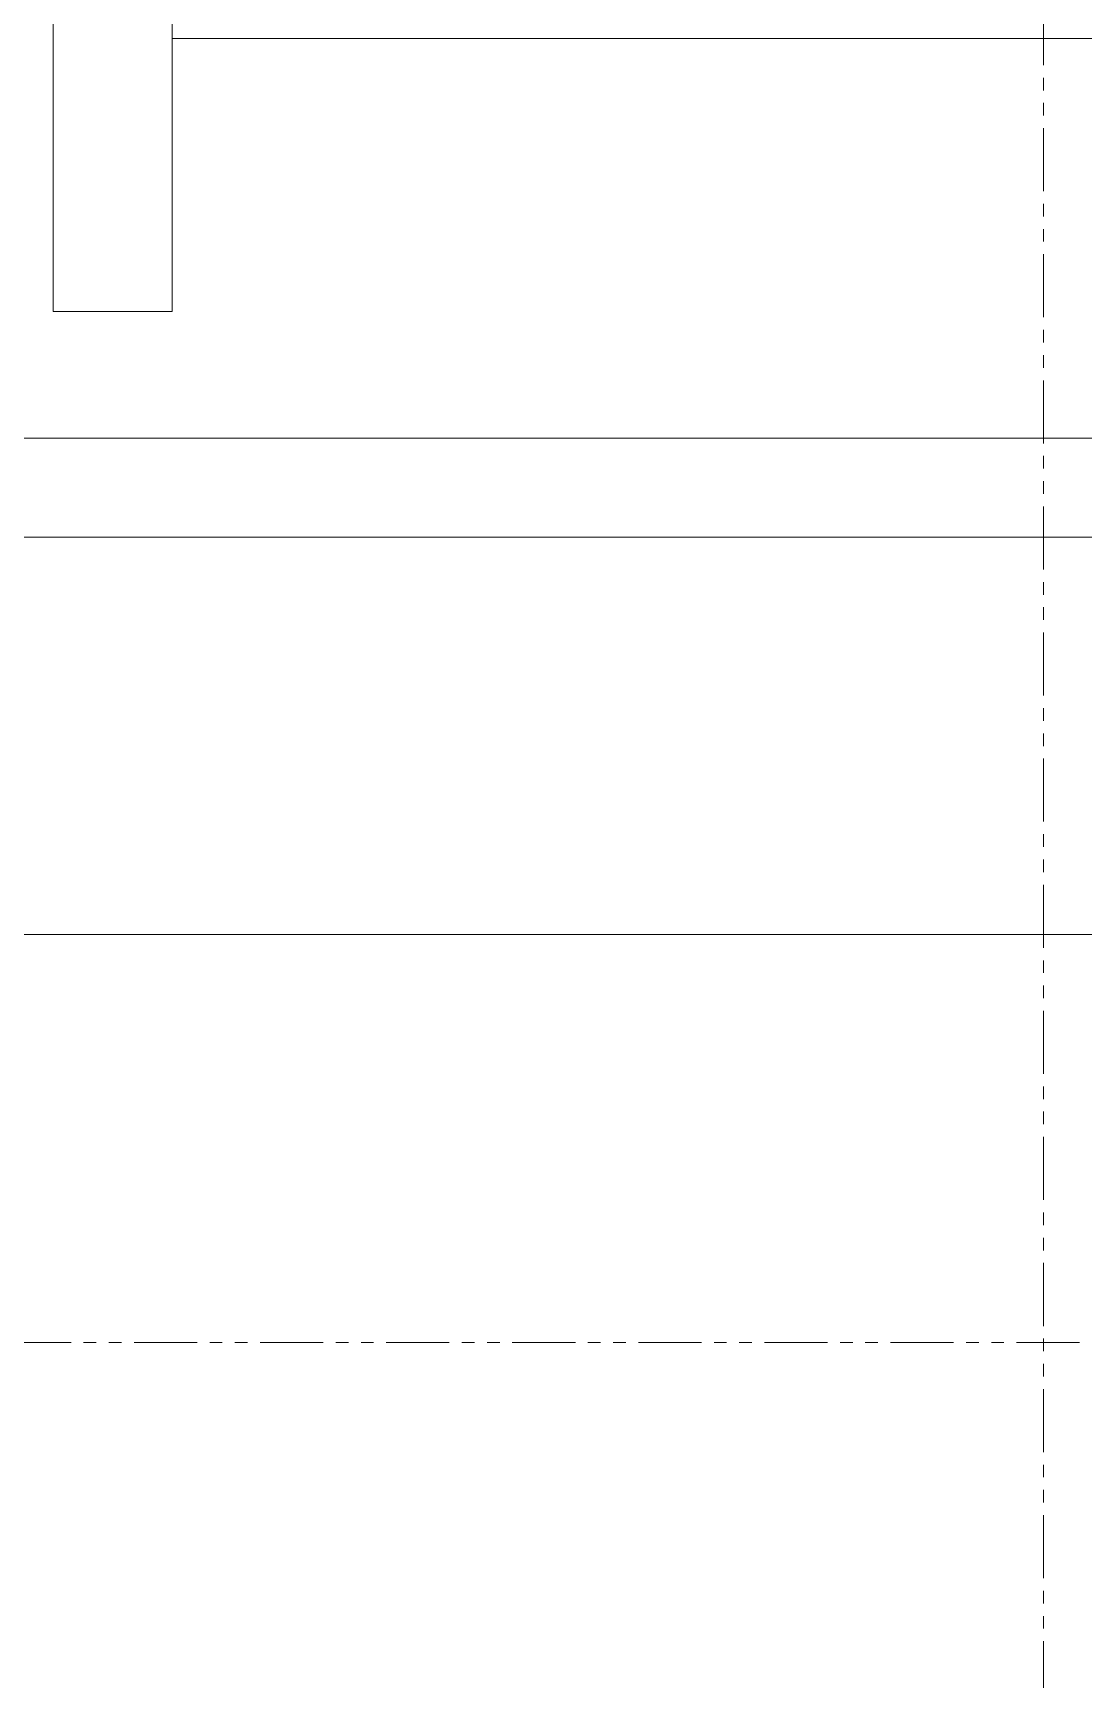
# Model space of a CAD drawing. Header units: inches. Extents: x 2378 to 8138, y 788 to 3743.
# Drawn here: x 6578.4 to 6684.2, y 1635.1 to 1800.9 of the extents above; entities that cross this region are included whole.
import ezdxf
from ezdxf.enums import TextEntityAlignment as Align

# ---------------------------------------------------------------- set-up
doc = ezdxf.new("R2010")
doc.units = ezdxf.units.IN
doc.header["$MEASUREMENT"] = 0
doc.linetypes.add('PHANTOM', pattern=[12.7, 6.35, -1.27, 1.27, -1.27, 1.27, -1.27])
for name, color, linetype, true_color in [('PK24-SYS-ROOM', 8, 'Continuous', 0x808080), ('PK24E-HELPER', 253, 'PHANTOM', 0xa1a1a1), ('PK24E-SYS-LIFT', 31, 'Continuous', 0xffcc5a)]:
    doc.layers.add(name, color=color, linetype=linetype, true_color=true_color)
doc.layers.add('PK24E', color=7, linetype='Continuous')
doc.styles.add('Impact', font='impact.ttf', dxfattribs={"height": 5})

# ---------------------------------------------------------------- blocks, each defined once
blk = doc.blocks.new('*U43')
at = {"layer": 'PK24-SYS-ROOM', "color": 2, "lineweight": 5}
for p, q in [((-140, 200), (140, 200)), ((-140, 160), (140, 160))]:
    blk.add_line(p, q, dxfattribs=at)
at = {"layer": 'PK24-SYS-ROOM', "lineweight": 5}
blk.add_lwpolyline([(-140, 0), (140, 0), (140, 210), (-140, 210)], close=True, dxfattribs=at)
at = {"layer": 'PK24-SYS-ROOM', "color": 3, "lineweight": 5, "style": 'Impact'}
blk.add_attdef('ROOMNO', text='', height=10, dxfattribs=at).set_placement((178.82, 230), align=Align.CENTER)
blk = doc.blocks.new('LIFTSHUTTLETT-LIFT3--BACK-COMP-PKE24')
at = {"layer": 'PK24E-SYS-LIFT', "lineweight": 5}
for p, q in [((-99.75, -122.55), (-99.75, -217.55)), ((-87.75, -217.55), (-87.75, -122.55)), ((-87.75, -190.05), (87.75, -190.05)), ((-87.75, -217.55), (-99.75, -217.55))]:
    blk.add_line(p, q, dxfattribs=at)
blk = doc.blocks.new('LIFTSHUTTLETT-3-90-BACK-SYS-PKE24')
at = {"layer": 'PK24E', "lineweight": 5}
blk.add_blockref('LIFTSHUTTLETT-LIFT3--BACK-COMP-PKE24', (0, 0), dxfattribs=at)
blk = doc.blocks.new('*U75')
at = {"layer": 'PK24E-HELPER', "lineweight": 5}
blk.add_line((-180.5, -321.39), (180.5, -321.39), dxfattribs=at)
at = {"lineweight": 5}
blk.add_blockref('LIFTSHUTTLETT-3-90-BACK-SYS-PKE24', (0, 0), dxfattribs=at)
at = {"layer": 'PK24E-HELPER', "lineweight": 5}
blk.add_line((0, 664.51), (0, -571.64), dxfattribs=at)

msp = doc.modelspace()

# ---------------------------------------------------------------- block references
at = {"layer": 'PK24E', "lineweight": 5}
msp.add_blockref('*U43', (6680.24, 1550.14), dxfattribs=at)

# ---------------------------------------------------------------- next in the draw order: block references
msp.add_blockref('*U75', (6680.24, 1990.44), dxfattribs=at)

doc.saveas('drawing.dxf')
